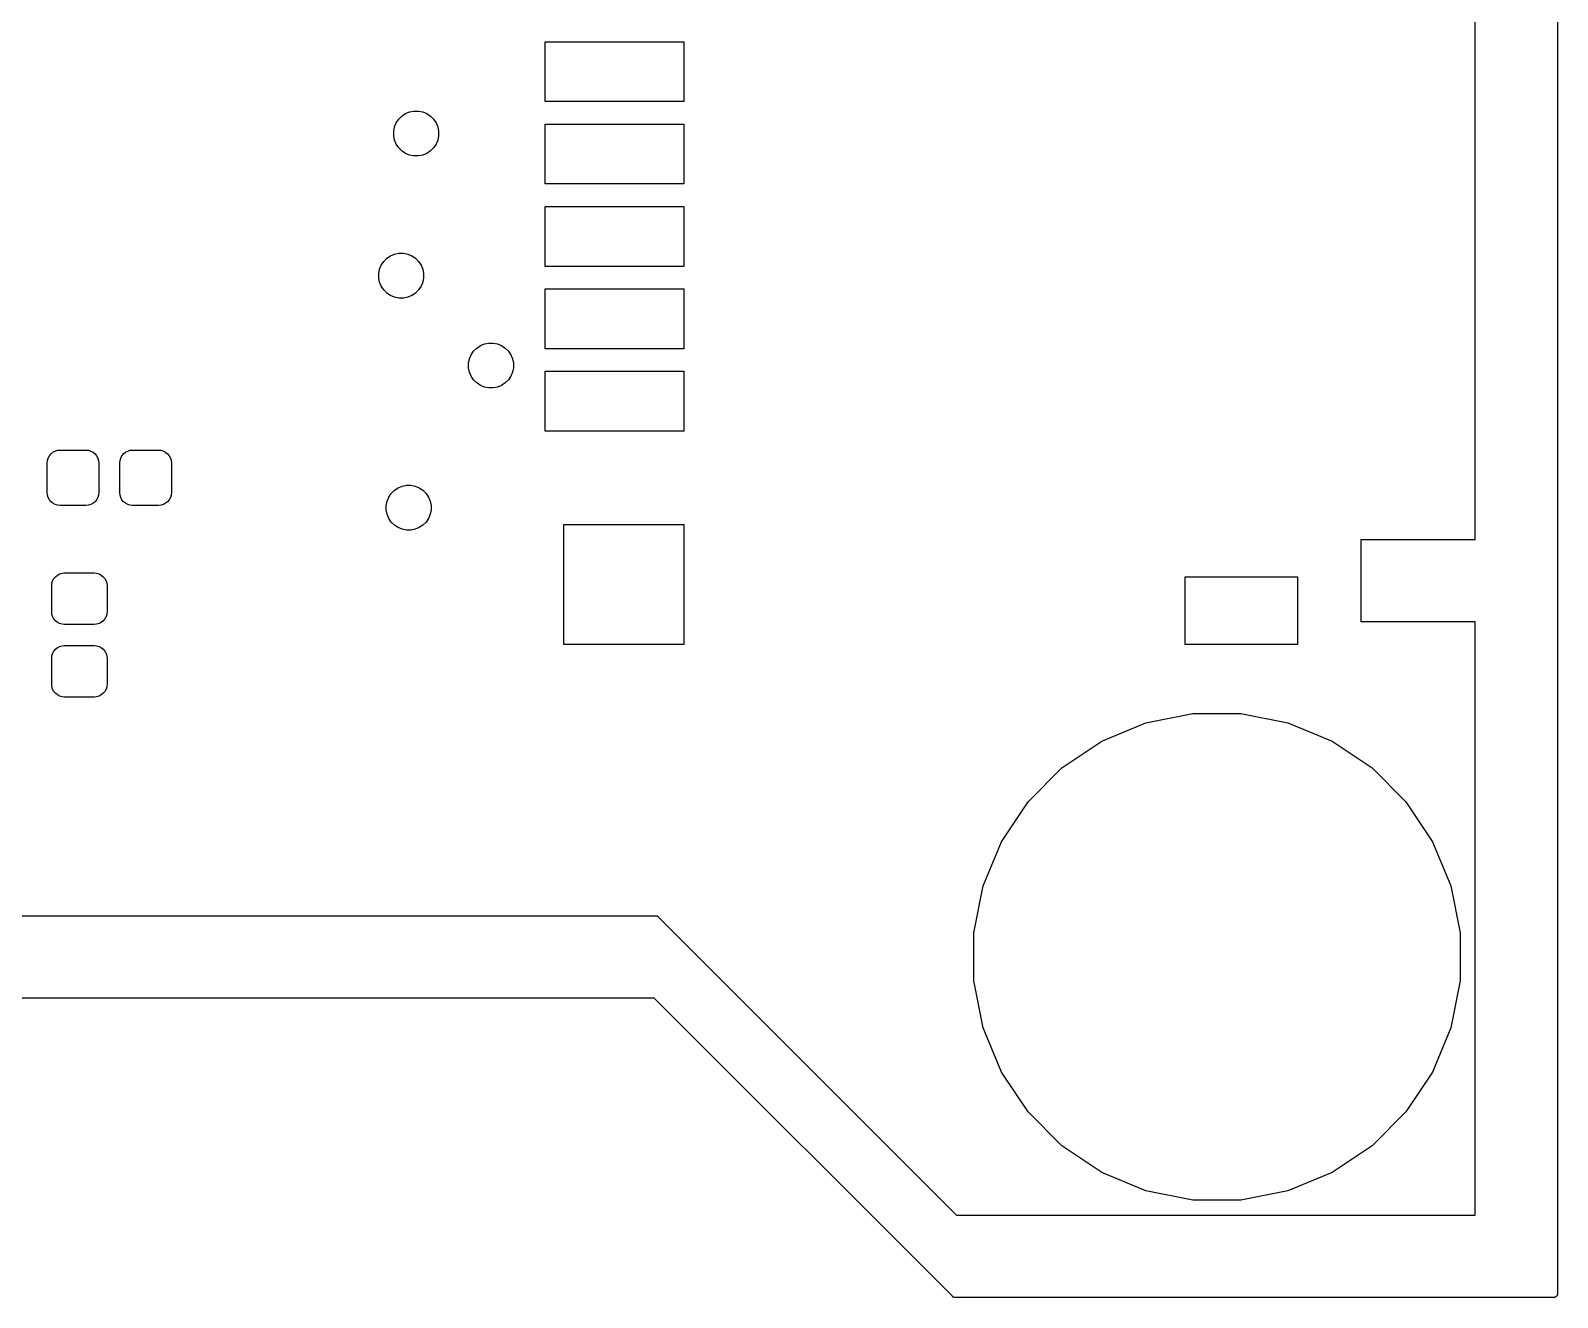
# Model space of a CAD drawing. Extents: x 112.9 to 189.1, y -124 to -78.
# Drawn here: x 168.65 to 189.05, y -124.05 to -107.12 of the extents above; entities that cross this region are included whole.
import ezdxf

# ---------------------------------------------------------------- set-up
doc = ezdxf.new("R2010")
doc.units = 0
doc.layers.add('BLACK', color=7, linetype='CONTINUOUS')

msp = doc.modelspace()

# ---------------------------------------------------------------- linework, layer by layer
at = {"layer": 'BLACK', "linetype": 'CONTINUOUS'}
for p, q in [((189.05, -78), (189.05, -124)), ((187.95, -113.925), (187.95, -79.05)), ((175.525, -108.075), (175.525, -107.275)), ((175.525, -107.275), (177.375, -107.275)), ((177.375, -107.275), (177.375, -108.075)), ((177.375, -108.075), (175.525, -108.075)), ((173.534, -108.358), (173.567, -108.309)), ((173.567, -108.309), (173.609, -108.267)), ((173.609, -108.267), (173.658, -108.234)), ((173.658, -108.234), (173.712, -108.212)), ((173.712, -108.212), (173.77, -108.2)), ((173.77, -108.2), (173.83, -108.2)), ((173.83, -108.2), (173.888, -108.212)), ((173.888, -108.212), (173.942, -108.234)), ((173.942, -108.234), (173.991, -108.267)), ((173.991, -108.267), (174.033, -108.309)), ((174.033, -108.309), (174.066, -108.358)), ((173.5, -108.47), (173.512, -108.412)), ((173.5, -108.53), (173.5, -108.47)), ((173.512, -108.588), (173.5, -108.53)), ((173.512, -108.412), (173.534, -108.358)), ((174.066, -108.358), (174.088, -108.412)), ((174.088, -108.412), (174.1, -108.47)), ((174.1, -108.53), (174.088, -108.588)), ((174.1, -108.47), (174.1, -108.53)), ((175.525, -109.175), (175.525, -108.375)), ((175.525, -108.375), (177.375, -108.375)), ((177.375, -108.375), (177.375, -109.175)), ((173.534, -108.642), (173.512, -108.588)), ((173.567, -108.691), (173.534, -108.642)), ((173.609, -108.733), (173.567, -108.691)), ((173.658, -108.766), (173.609, -108.733)), ((173.991, -108.733), (173.942, -108.766)), ((174.033, -108.691), (173.991, -108.733)), ((174.066, -108.642), (174.033, -108.691)), ((174.088, -108.588), (174.066, -108.642)), ((173.712, -108.788), (173.658, -108.766)), ((173.77, -108.8), (173.712, -108.788)), ((173.83, -108.8), (173.77, -108.8)), ((173.888, -108.788), (173.83, -108.8)), ((173.942, -108.766), (173.888, -108.788)), ((177.375, -109.175), (175.525, -109.175)), ((175.525, -110.275), (175.525, -109.475)), ((175.525, -109.475), (177.375, -109.475)), ((177.375, -109.475), (177.375, -110.275)), ((173.367, -110.209), (173.409, -110.167)), ((173.409, -110.167), (173.458, -110.134)), ((173.458, -110.134), (173.512, -110.112)), ((173.512, -110.112), (173.57, -110.1)), ((173.57, -110.1), (173.63, -110.1)), ((173.63, -110.1), (173.688, -110.112)), ((173.688, -110.112), (173.742, -110.134)), ((173.742, -110.134), (173.791, -110.167)), ((173.791, -110.167), (173.833, -110.209)), ((173.3, -110.37), (173.312, -110.312)), ((173.3, -110.43), (173.3, -110.37)), ((173.312, -110.312), (173.334, -110.258)), ((173.334, -110.258), (173.367, -110.209)), ((173.833, -110.209), (173.866, -110.258)), ((173.866, -110.258), (173.888, -110.312)), ((173.888, -110.312), (173.9, -110.37)), ((173.9, -110.37), (173.9, -110.43)), ((177.375, -110.275), (175.525, -110.275)), ((173.312, -110.488), (173.3, -110.43)), ((173.334, -110.542), (173.312, -110.488)), ((173.367, -110.591), (173.334, -110.542)), ((173.866, -110.542), (173.833, -110.591)), ((173.888, -110.488), (173.866, -110.542)), ((173.9, -110.43), (173.888, -110.488)), ((175.525, -111.375), (175.525, -110.575)), ((175.525, -110.575), (177.375, -110.575)), ((177.375, -110.575), (177.375, -111.375)), ((173.409, -110.633), (173.367, -110.591)), ((173.458, -110.666), (173.409, -110.633)), ((173.512, -110.688), (173.458, -110.666)), ((173.57, -110.7), (173.512, -110.688)), ((173.63, -110.7), (173.57, -110.7)), ((173.688, -110.688), (173.63, -110.7)), ((173.742, -110.666), (173.688, -110.688)), ((173.791, -110.633), (173.742, -110.666)), ((173.833, -110.591), (173.791, -110.633)), ((174.567, -111.409), (174.609, -111.367)), ((174.609, -111.367), (174.658, -111.334)), ((174.658, -111.334), (174.712, -111.312)), ((174.712, -111.312), (174.77, -111.3)), ((174.77, -111.3), (174.83, -111.3)), ((174.83, -111.3), (174.888, -111.312)), ((174.888, -111.312), (174.942, -111.334)), ((174.942, -111.334), (174.991, -111.367)), ((174.991, -111.367), (175.033, -111.409)), ((177.375, -111.375), (175.525, -111.375)), ((174.5, -111.57), (174.512, -111.512)), ((174.5, -111.63), (174.5, -111.57)), ((174.512, -111.512), (174.534, -111.458)), ((174.534, -111.458), (174.567, -111.409)), ((175.033, -111.409), (175.066, -111.458)), ((175.066, -111.458), (175.088, -111.512)), ((175.088, -111.512), (175.1, -111.57)), ((175.1, -111.57), (175.1, -111.63)), ((174.512, -111.688), (174.5, -111.63)), ((174.534, -111.742), (174.512, -111.688)), ((174.567, -111.791), (174.534, -111.742)), ((174.609, -111.833), (174.567, -111.791)), ((175.033, -111.791), (174.991, -111.833)), ((175.066, -111.742), (175.033, -111.791)), ((175.088, -111.688), (175.066, -111.742)), ((175.1, -111.63), (175.088, -111.688)), ((175.525, -112.475), (175.525, -111.675)), ((175.525, -111.675), (177.375, -111.675)), ((177.375, -111.675), (177.375, -112.475)), ((174.658, -111.866), (174.609, -111.833)), ((174.712, -111.888), (174.658, -111.866)), ((174.77, -111.9), (174.712, -111.888)), ((174.83, -111.9), (174.77, -111.9)), ((174.888, -111.888), (174.83, -111.9)), ((174.942, -111.866), (174.888, -111.888)), ((174.991, -111.833), (174.942, -111.866)), ((177.375, -112.475), (175.525, -112.475)), ((168.883, -112.836), (168.899, -112.807)), ((168.899, -112.807), (168.921, -112.781)), ((168.921, -112.781), (168.947, -112.759)), ((168.947, -112.759), (168.976, -112.743)), ((168.976, -112.743), (169.009, -112.733)), ((169.009, -112.733), (169.042, -112.73)), ((169.042, -112.73), (169.387, -112.73)), ((169.387, -112.73), (169.421, -112.733)), ((169.421, -112.733), (169.454, -112.743)), ((169.454, -112.743), (169.483, -112.759)), ((169.483, -112.759), (169.509, -112.781)), ((169.509, -112.781), (169.531, -112.807)), ((169.531, -112.807), (169.547, -112.836)), ((169.853, -112.836), (169.869, -112.807)), ((169.869, -112.807), (169.891, -112.781)), ((169.891, -112.781), (169.917, -112.759)), ((169.917, -112.759), (169.946, -112.743)), ((169.946, -112.743), (169.979, -112.733)), ((169.979, -112.733), (170.012, -112.73)), ((170.012, -112.73), (170.357, -112.73)), ((170.357, -112.73), (170.391, -112.733)), ((170.391, -112.733), (170.424, -112.743)), ((170.424, -112.743), (170.453, -112.759)), ((170.453, -112.759), (170.479, -112.781)), ((170.479, -112.781), (170.501, -112.807)), ((170.501, -112.807), (170.517, -112.836)), ((168.87, -112.902), (168.873, -112.869)), ((168.87, -113.297), (168.87, -112.902)), ((168.873, -112.869), (168.883, -112.836)), ((169.547, -112.836), (169.557, -112.869)), ((169.557, -112.869), (169.56, -112.902)), ((169.56, -112.902), (169.56, -113.297)), ((169.84, -112.902), (169.843, -112.869)), ((169.84, -113.297), (169.84, -112.902)), ((169.843, -112.869), (169.853, -112.836)), ((170.517, -112.836), (170.527, -112.869)), ((170.527, -112.869), (170.53, -112.902)), ((170.53, -112.902), (170.53, -113.297)), ((173.558, -113.234), (173.612, -113.212)), ((173.612, -113.212), (173.67, -113.2)), ((173.67, -113.2), (173.73, -113.2)), ((173.73, -113.2), (173.788, -113.212)), ((173.788, -113.212), (173.842, -113.234)), ((168.873, -113.331), (168.87, -113.297)), ((168.883, -113.364), (168.873, -113.331)), ((168.899, -113.393), (168.883, -113.364)), ((168.921, -113.419), (168.899, -113.393)), ((168.947, -113.441), (168.921, -113.419)), ((169.509, -113.419), (169.483, -113.441)), ((169.531, -113.393), (169.509, -113.419)), ((169.547, -113.364), (169.531, -113.393)), ((169.557, -113.331), (169.547, -113.364)), ((169.56, -113.297), (169.557, -113.331)), ((169.843, -113.331), (169.84, -113.297)), ((169.853, -113.364), (169.843, -113.331)), ((169.869, -113.393), (169.853, -113.364)), ((169.891, -113.419), (169.869, -113.393)), ((169.917, -113.441), (169.891, -113.419)), ((170.479, -113.419), (170.453, -113.441)), ((170.501, -113.393), (170.479, -113.419)), ((170.517, -113.364), (170.501, -113.393)), ((170.527, -113.331), (170.517, -113.364)), ((170.53, -113.297), (170.527, -113.331)), ((173.4, -113.47), (173.412, -113.412)), ((173.412, -113.412), (173.434, -113.358)), ((173.434, -113.358), (173.467, -113.309)), ((173.467, -113.309), (173.509, -113.267)), ((173.509, -113.267), (173.558, -113.234)), ((173.842, -113.234), (173.891, -113.267)), ((173.891, -113.267), (173.933, -113.309)), ((173.933, -113.309), (173.966, -113.358)), ((173.966, -113.358), (173.988, -113.412)), ((173.988, -113.412), (174, -113.47)), ((168.976, -113.457), (168.947, -113.441)), ((169.009, -113.467), (168.976, -113.457)), ((169.042, -113.47), (169.009, -113.467)), ((169.387, -113.47), (169.042, -113.47)), ((169.421, -113.467), (169.387, -113.47)), ((169.454, -113.457), (169.421, -113.467)), ((169.483, -113.441), (169.454, -113.457)), ((169.946, -113.457), (169.917, -113.441)), ((169.979, -113.467), (169.946, -113.457)), ((170.012, -113.47), (169.979, -113.467)), ((170.357, -113.47), (170.012, -113.47)), ((170.391, -113.467), (170.357, -113.47)), ((170.424, -113.457), (170.391, -113.467)), ((170.453, -113.441), (170.424, -113.457)), ((173.4, -113.53), (173.4, -113.47)), ((173.412, -113.588), (173.4, -113.53)), ((173.434, -113.642), (173.412, -113.588)), ((173.988, -113.588), (173.966, -113.642)), ((174, -113.53), (173.988, -113.588)), ((174, -113.47), (174, -113.53)), ((173.467, -113.691), (173.434, -113.642)), ((173.509, -113.733), (173.467, -113.691)), ((173.558, -113.766), (173.509, -113.733)), ((173.612, -113.788), (173.558, -113.766)), ((173.67, -113.8), (173.612, -113.788)), ((173.73, -113.8), (173.67, -113.8)), ((173.788, -113.788), (173.73, -113.8)), ((173.842, -113.766), (173.788, -113.788)), ((173.891, -113.733), (173.842, -113.766)), ((173.933, -113.691), (173.891, -113.733)), ((173.966, -113.642), (173.933, -113.691)), ((175.775, -115.325), (175.775, -113.725)), ((175.775, -113.725), (177.375, -113.725)), ((177.375, -113.725), (177.375, -115.325)), ((186.425, -115.025), (186.425, -113.925)), ((186.425, -113.925), (187.95, -113.925)), ((168.943, -114.476), (168.959, -114.447)), ((168.959, -114.447), (168.981, -114.421)), ((168.981, -114.421), (169.007, -114.399)), ((169.007, -114.399), (169.036, -114.383)), ((169.036, -114.383), (169.069, -114.373)), ((169.069, -114.373), (169.102, -114.37)), ((169.102, -114.37), (169.498, -114.37)), ((169.498, -114.37), (169.531, -114.373)), ((169.531, -114.373), (169.564, -114.383)), ((169.564, -114.383), (169.593, -114.399)), ((169.593, -114.399), (169.619, -114.421)), ((169.619, -114.421), (169.641, -114.447)), ((169.641, -114.447), (169.657, -114.476)), ((184.075, -115.325), (184.075, -114.425)), ((184.075, -114.425), (185.575, -114.425)), ((185.575, -114.425), (185.575, -115.325)), ((168.93, -114.542), (168.933, -114.509)), ((168.93, -114.887), (168.93, -114.542)), ((168.933, -114.509), (168.943, -114.476)), ((169.657, -114.476), (169.667, -114.509)), ((169.667, -114.509), (169.67, -114.542)), ((169.67, -114.542), (169.67, -114.887)), ((168.933, -114.921), (168.93, -114.887)), ((168.943, -114.954), (168.933, -114.921)), ((168.959, -114.983), (168.943, -114.954)), ((168.981, -115.009), (168.959, -114.983)), ((169.007, -115.031), (168.981, -115.009)), ((169.036, -115.047), (169.007, -115.031)), ((169.069, -115.057), (169.036, -115.047)), ((169.102, -115.06), (169.069, -115.057)), ((169.498, -115.06), (169.102, -115.06)), ((169.531, -115.057), (169.498, -115.06)), ((169.564, -115.047), (169.531, -115.057)), ((169.593, -115.031), (169.564, -115.047)), ((169.619, -115.009), (169.593, -115.031)), ((169.641, -114.983), (169.619, -115.009)), ((169.657, -114.954), (169.641, -114.983)), ((169.667, -114.921), (169.657, -114.954)), ((169.67, -114.887), (169.667, -114.921)), ((187.95, -115.025), (186.425, -115.025)), ((187.95, -122.95), (187.95, -115.025)), ((168.933, -115.479), (168.943, -115.446)), ((168.943, -115.446), (168.959, -115.417)), ((168.959, -115.417), (168.981, -115.391)), ((168.981, -115.391), (169.007, -115.369)), ((169.007, -115.369), (169.036, -115.353)), ((169.036, -115.353), (169.069, -115.343)), ((169.069, -115.343), (169.102, -115.34)), ((169.102, -115.34), (169.498, -115.34)), ((169.498, -115.34), (169.531, -115.343)), ((169.531, -115.343), (169.564, -115.353)), ((169.564, -115.353), (169.593, -115.369)), ((169.593, -115.369), (169.619, -115.391)), ((169.619, -115.391), (169.641, -115.417)), ((169.641, -115.417), (169.657, -115.446)), ((169.657, -115.446), (169.667, -115.479)), ((177.375, -115.325), (175.775, -115.325)), ((185.575, -115.325), (184.075, -115.325)), ((168.93, -115.512), (168.933, -115.479)), ((168.93, -115.858), (168.93, -115.512)), ((169.667, -115.479), (169.67, -115.512)), ((169.67, -115.512), (169.67, -115.858)), ((168.933, -115.891), (168.93, -115.858)), ((169.67, -115.858), (169.667, -115.891)), ((168.943, -115.924), (168.933, -115.891)), ((168.959, -115.953), (168.943, -115.924)), ((168.981, -115.979), (168.959, -115.953)), ((169.007, -116.001), (168.981, -115.979)), ((169.036, -116.017), (169.007, -116.001)), ((169.069, -116.027), (169.036, -116.017)), ((169.102, -116.03), (169.069, -116.027)), ((169.498, -116.03), (169.102, -116.03)), ((169.531, -116.027), (169.498, -116.03)), ((169.564, -116.017), (169.531, -116.027)), ((169.593, -116.001), (169.564, -116.017)), ((169.619, -115.979), (169.593, -116.001)), ((169.641, -115.953), (169.619, -115.979)), ((169.657, -115.924), (169.641, -115.953)), ((169.667, -115.891), (169.657, -115.924)), ((183.552, -116.375), (184.18, -116.25)), ((184.18, -116.25), (184.82, -116.25)), ((184.82, -116.25), (185.448, -116.375)), ((182.961, -116.62), (183.552, -116.375)), ((185.448, -116.375), (186.039, -116.62)), ((182.428, -116.976), (182.961, -116.62)), ((186.039, -116.62), (186.572, -116.976)), ((181.976, -117.428), (182.428, -116.976)), ((186.572, -116.976), (187.024, -117.428)), ((181.62, -117.961), (181.976, -117.428)), ((187.024, -117.428), (187.38, -117.961)), ((181.375, -118.552), (181.62, -117.961)), ((187.38, -117.961), (187.625, -118.552)), ((181.25, -119.18), (181.375, -118.552)), ((187.625, -118.552), (187.75, -119.18)), ((125, -118.95), (177, -118.95)), ((177, -118.95), (177, -118.95)), ((177, -118.95), (177, -118.95)), ((177, -118.95), (177, -118.95)), ((177, -118.95), (177, -118.95)), ((177, -118.95), (177, -118.95)), ((177, -118.95), (177, -118.95)), ((177, -118.95), (177.001, -118.95)), ((177.001, -118.95), (177.005, -118.951)), ((177.005, -118.951), (177.01, -118.951)), ((177.01, -118.951), (177.01, -118.951)), ((177.01, -118.951), (177.01, -118.951)), ((177.01, -118.951), (177.01, -118.951)), ((177.01, -118.951), (177.01, -118.951)), ((177.01, -118.951), (177.015, -118.952)), ((177.015, -118.952), (177.019, -118.954)), ((177.019, -118.954), (177.019, -118.954)), ((177.019, -118.954), (177.019, -118.954)), ((177.019, -118.954), (177.02, -118.954)), ((177.02, -118.954), (177.02, -118.954)), ((177.02, -118.954), (177.024, -118.956)), ((177.024, -118.956), (177.028, -118.958)), ((177.028, -118.958), (177.028, -118.959)), ((177.028, -118.959), (177.028, -118.959)), ((177.028, -118.959), (177.028, -118.959)), ((177.028, -118.959), (177.028, -118.959)), ((177.028, -118.959), (177.032, -118.962)), ((177.032, -118.962), (177.035, -118.965)), ((177.035, -118.965), (177.035, -118.965)), ((177.035, -118.965), (177.035, -118.965)), ((177.035, -118.965), (177.035, -118.965)), ((177.035, -118.965), (181.021, -122.95)), ((181.25, -119.82), (181.25, -119.18)), ((187.75, -119.18), (187.75, -119.82)), ((181.375, -120.448), (181.25, -119.82)), ((187.75, -119.82), (187.625, -120.448)), ((176.979, -120.05), (125.021, -120.05)), ((180.965, -124.035), (176.979, -120.05)), ((181.62, -121.039), (181.375, -120.448)), ((187.625, -120.448), (187.38, -121.039)), ((181.976, -121.572), (181.62, -121.039)), ((187.38, -121.039), (187.024, -121.572)), ((182.428, -122.024), (181.976, -121.572)), ((187.024, -121.572), (186.572, -122.024)), ((182.961, -122.38), (182.428, -122.024)), ((186.572, -122.024), (186.039, -122.38)), ((183.552, -122.625), (182.961, -122.38)), ((186.039, -122.38), (185.448, -122.625)), ((184.18, -122.75), (183.552, -122.625)), ((184.82, -122.75), (184.18, -122.75)), ((185.448, -122.625), (184.82, -122.75)), ((181.021, -122.95), (187.95, -122.95)), ((180.968, -124.038), (180.965, -124.035)), ((180.972, -124.041), (180.968, -124.038)), ((180.972, -124.042), (180.972, -124.041)), ((180.972, -124.041), (180.972, -124.041)), ((180.972, -124.041), (180.972, -124.041)), ((180.972, -124.041), (180.972, -124.041)), ((180.976, -124.044), (180.972, -124.042)), ((180.98, -124.046), (180.976, -124.044)), ((180.981, -124.046), (180.98, -124.046)), ((180.98, -124.046), (180.98, -124.046)), ((180.985, -124.048), (180.981, -124.046)), ((180.981, -124.046), (180.981, -124.046)), ((180.981, -124.046), (180.981, -124.046)), ((189.019, -124.046), (189.014, -124.048)), ((189.023, -124.044), (189.019, -124.046)), ((189.019, -124.046), (189.019, -124.046)), ((189.019, -124.046), (189.019, -124.046)), ((189.027, -124.042), (189.023, -124.044)), ((189.028, -124.042), (189.027, -124.042)), ((189.031, -124.039), (189.028, -124.042)), ((189.028, -124.042), (189.028, -124.042)), ((189.035, -124.036), (189.031, -124.039)), ((189.038, -124.032), (189.035, -124.035)), ((189.035, -124.035), (189.035, -124.036)), ((189.035, -124.036), (189.035, -124.036)), ((189.041, -124.028), (189.038, -124.032)), ((189.044, -124.024), (189.041, -124.028)), ((189.041, -124.028), (189.041, -124.028)), ((189.041, -124.028), (189.041, -124.028)), ((189.046, -124.02), (189.044, -124.024)), ((189.047, -124.015), (189.046, -124.019)), ((189.046, -124.019), (189.046, -124.02)), ((189.046, -124.02), (189.046, -124.02)), ((189.049, -124.01), (189.047, -124.015)), ((189.05, -124.001), (189.049, -124.005)), ((189.049, -124.005), (189.049, -124.01)), ((189.049, -124.01), (189.049, -124.01)), ((189.049, -124.01), (189.049, -124.01)), ((189.05, -124), (189.05, -124)), ((189.05, -124), (189.05, -124)), ((189.05, -124), (189.05, -124.001)), ((189.05, -124), (189.05, -124)), ((180.99, -124.049), (180.985, -124.048)), ((180.995, -124.049), (180.99, -124.049)), ((180.99, -124.049), (180.99, -124.049)), ((180.99, -124.049), (180.99, -124.049)), ((180.99, -124.049), (180.99, -124.049)), ((180.99, -124.049), (180.99, -124.049)), ((180.999, -124.05), (180.995, -124.049)), ((181, -124.05), (180.999, -124.05)), ((189, -124.05), (181, -124.05)), ((181, -124.05), (181, -124.05)), ((181, -124.05), (181, -124.05)), ((181, -124.05), (181, -124.05)), ((181, -124.05), (181, -124.05)), ((181, -124.05), (181, -124.05)), ((181, -124.05), (181, -124.05)), ((189.005, -124.05), (189, -124.05)), ((189.009, -124.049), (189.005, -124.05)), ((189.01, -124.049), (189.009, -124.049)), ((189.014, -124.048), (189.01, -124.049)), ((189.01, -124.049), (189.01, -124.049))]:
    msp.add_line(p, q, dxfattribs=at)

doc.saveas('drawing.dxf')
